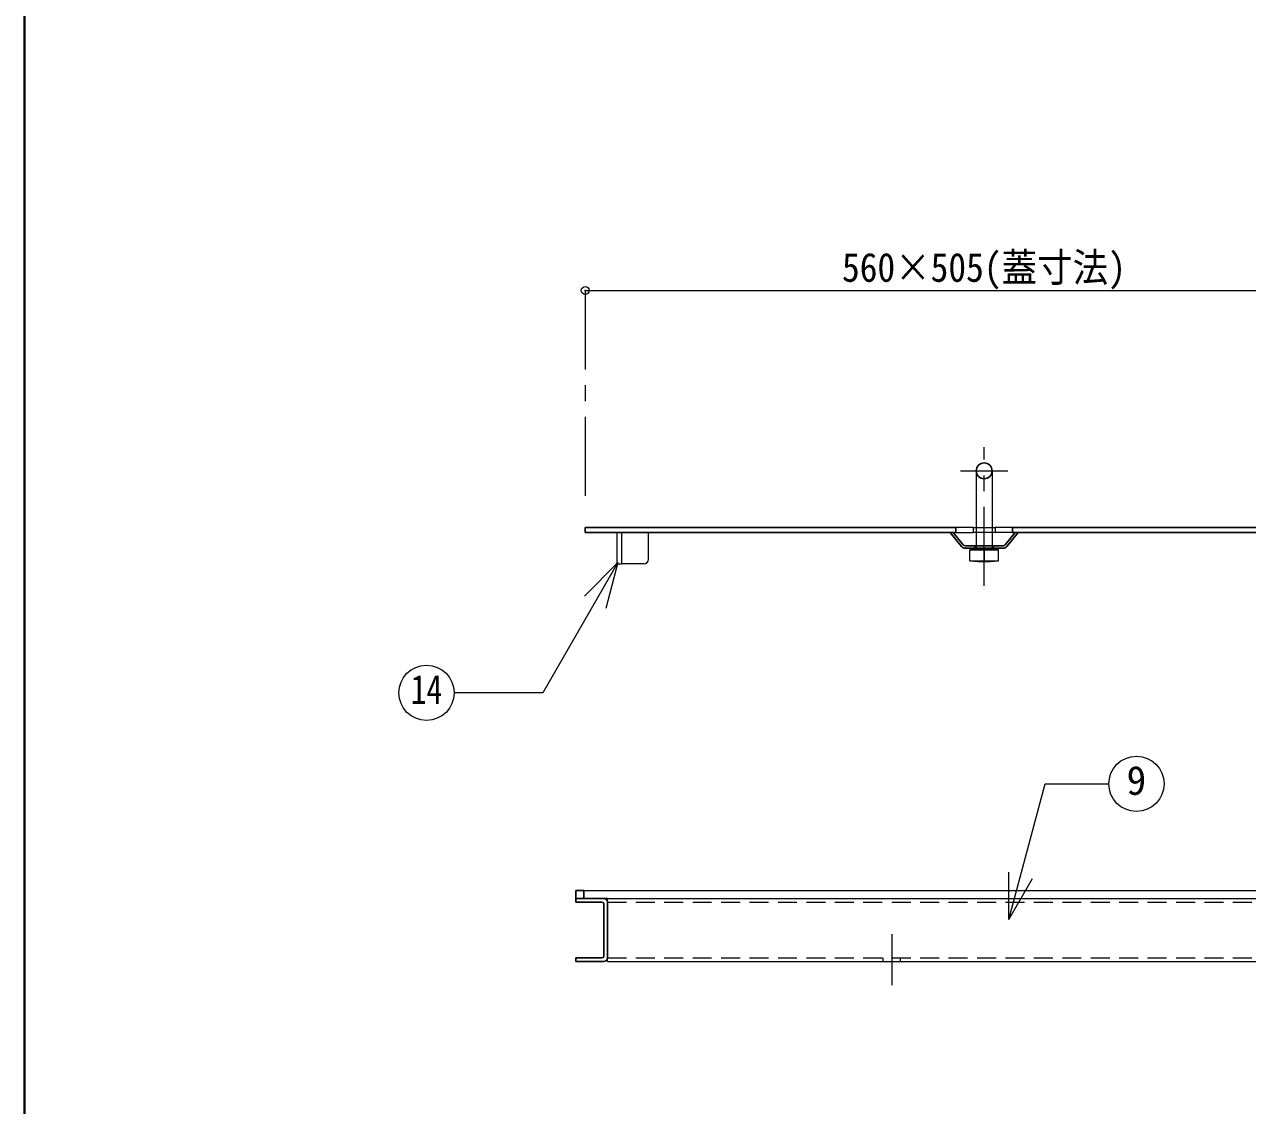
# Model space of a CAD drawing. Units: millimetres at full size, sheet at 1:10; details may follow other scales. Extents: x -2039 to 2011, y -1414 to 1396.
# Drawn here: x -2039 to -1265, y -156 to 529 of the extents above; entities that cross this region are included whole.
import ezdxf
from ezdxf.enums import TextEntityAlignment as Align

# ---------------------------------------------------------------- set-up
doc = ezdxf.new("R2010")
doc.units = ezdxf.units.MM
doc.header["$LTSCALE"] = 10
doc.header["$PDMODE"] = 32
doc.header["$PDSIZE"] = 5
doc.linetypes.add('CHAIN1', pattern=[8, 5, -1, 1, -1])
doc.linetypes.add('DASHED1', pattern=[1.8, 1.2, -0.6])
doc.layers.add('0-0_ﾚｲﾔ1', color=4, linetype='Continuous', lineweight=9)
doc.styles.add('ＭＳ ゴシック', font='')
doc.styles.get('ＭＳ ゴシック').set_extended_font_data('MS Gothic')

msp = doc.modelspace()

# ---------------------------------------------------------------- linework, layer by layer
at = {"layer": '0-0_ﾚｲﾔ1', "color": 1, "lineweight": 40}
msp.add_line((-2038.77, -1414.45), (-2038.77, 1395.55), dxfattribs=at)
at = {"layer": '0-0_ﾚｲﾔ1'}
for p, q in [((-1683.77, 360.55), (-1178.77, 360.55)), ((-1438.27, 210.55), (-1436.27, 210.55)), ((-1426.27, 210.55), (-1424.27, 210.55)), ((-1643.77, 190.35), (-1643.77, 207.35)), ((-1436.27, 207.35), (-1438.27, 207.35)), ((-1424.27, 207.35), (-1426.27, 207.35)), ((-1646.77, 187.35), (-1660.77, 187.35)), ((-1684.77, -19.45), (-672.77, -19.45)), ((-1669.77, -24.45), (-1672.07, -24.45))]:
    msp.add_line(p, q, dxfattribs=at)
at = {"layer": '0-0_ﾚｲﾔ1', "linetype": 'CHAIN1'}
for p, q in [((-1683.77, 360.55), (-1683.77, 221.35)), ((-1431.27, 173.47), (-1431.27, 261.35)), ((-1446.27, 246.35), (-1416.27, 246.35)), ((-1489.77, -47.15), (-1489.77, -79.45))]:
    msp.add_line(p, q, dxfattribs=at)
at = {"layer": '0-0_ﾚｲﾔ1', "color": 7, "lineweight": 18}
for p, q in [((-1436.27, 246.35), (-1436.27, 198.85)), ((-1426.27, 246.35), (-1426.27, 198.85)), ((-1438.27, 210.55), (-1449.27, 210.55)), ((-1438.27, 210.55), (-1438.27, 207.35)), ((-1413.27, 210.55), (-1424.27, 210.55)), ((-1424.27, 210.55), (-1424.27, 207.35)), ((-1663.77, 207.35), (-1663.77, 187.35)), ((-1660.77, 207.35), (-1660.77, 187.35)), ((-1449.27, 207.35), (-1438.27, 207.35)), ((-1413.27, 207.35), (-1424.27, 207.35)), ((-1435.27, 196.85), (-1440.27, 196.35)), ((-1440.27, 196.35), (-1422.27, 196.35)), ((-1440.27, 189.35), (-1440.27, 196.35)), ((-1436.27, 197.35), (-1436.27, 196.75)), ((-1431.27, 196.35), (-1431.27, 189.35)), ((-1422.27, 196.35), (-1427.27, 196.85)), ((-1426.27, 197.35), (-1426.27, 196.75)), ((-1422.27, 189.35), (-1422.27, 196.35)), ((-1663.09, 188.2), (-1710.7, 105.73)), ((-1663.09, 188.2), (-1684.3, 166.99)), ((-1663.09, 188.2), (-1670.85, 159.22)), ((-1663.77, 187.35), (-1660.77, 187.35)), ((-1440.27, 189.35), (-1422.27, 189.35)), ((-1440.27, 189.35), (-1435.27, 188.85)), ((-1435.27, 188.85), (-1431.27, 189.35)), ((-1435.27, 188.85), (-1427.27, 188.85)), ((-1431.27, 189.35), (-1427.27, 188.85)), ((-1427.27, 188.85), (-1422.27, 189.35)), ((-1710.7, 105.73), (-1766.77, 105.73)), ((-1415.65, -37.77), (-1415.65, -7.77)), ((-1415.65, -37.77), (-1400.65, -11.79)), ((-1669.77, -26.75), (-1669.77, -24.45)), ((-1669.77, -24.45), (-687.77, -24.45)), ((-1669.77, -64.45), (-1669.77, -62.15)), ((-1669.77, -64.45), (-687.77, -64.45))]:
    msp.add_line(p, q, dxfattribs=at)
at = {"layer": '0-0_ﾚｲﾔ1', "color": 5, "lineweight": 25}
for p, q in [((-1683.77, 210.55), (-1683.77, 207.35)), ((-1683.77, 210.55), (-1449.27, 210.55)), ((-1449.27, 210.55), (-1449.27, 207.35)), ((-1413.27, 210.55), (-1178.77, 210.55)), ((-1683.77, 207.35), (-1449.27, 207.35)), ((-1445.67, 198.48), (-1452.77, 207.35)), ((-1444.5, 199.41), (-1450.85, 207.35)), ((-1418.04, 199.41), (-1411.69, 207.35)), ((-1416.87, 198.48), (-1409.77, 207.35)), ((-1419.21, 198.85), (-1443.33, 198.85)), ((-1443.33, 197.35), (-1419.21, 197.35)), ((-1689.77, -19.45), (-1684.77, -19.45)), ((-1689.77, -19.45), (-1689.77, -26.75)), ((-1684.77, -19.45), (-1684.77, -24.45)), ((-1672.07, -24.45), (-1689.77, -24.45)), ((-1673.22, -26.75), (-1689.77, -26.75)), ((-1672.07, -61), (-1672.07, -27.9)), ((-1669.77, -62.15), (-1669.77, -26.75)), ((-1689.77, -62.15), (-1689.77, -64.45)), ((-1673.22, -62.15), (-1689.77, -62.15)), ((-1672.07, -64.45), (-1689.77, -64.45))]:
    msp.add_line(p, q, dxfattribs=at)
at = {"layer": '0-0_ﾚｲﾔ1', "linetype": 'DASHED1'}
for p, q in [((-1436.27, 210.55), (-1426.27, 210.55)), ((-1426.27, 207.35), (-1436.27, 207.35)), ((-1437.27, 198.85), (-1437.27, 197.35)), ((-1436.27, 198.85), (-1436.27, 197.35)), ((-1426.27, 198.85), (-1426.27, 197.35)), ((-1425.27, 198.85), (-1425.27, 197.35)), ((-1669.77, -26.75), (-687.77, -26.75)), ((-1669.77, -62.15), (-687.77, -62.15)), ((-1495.27, -64.45), (-1495.27, -62.15)), ((-1484.27, -64.45), (-1484.27, -62.15))]:
    msp.add_line(p, q, dxfattribs=at)
at = {"layer": '0-0_ﾚｲﾔ1', "color": 5, "lineweight": 25}
msp.add_lwpolyline([(-1413.27, 210.55), (-1413.27, 207.35), (-1178.77, 207.35)], dxfattribs=at)
at = {"layer": '0-0_ﾚｲﾔ1', "color": 7, "lineweight": 18}
msp.add_lwpolyline([(-1431.27, 196.35), (-1435.27, 196.85), (-1427.27, 196.85)], close=True, dxfattribs=at)
msp.add_lwpolyline([(-1415.65, -37.77), (-1392.63, 48.13), (-1352.37, 48.13)], dxfattribs=at)
at = {"layer": '0-0_ﾚｲﾔ1', "color": 5, "lineweight": 25}
msp.add_circle((-1431.27, 246.35), 5, dxfattribs=at)
at = {"layer": '0-0_ﾚｲﾔ1', "color": 7, "lineweight": 18}
for centre in [(-1784.27, 105.73), (-1334.87, 48.13)]:
    msp.add_circle(centre, 17.5, dxfattribs=at)
at = {"layer": '0-0_ﾚｲﾔ1', "color": 5, "lineweight": 25}
for centre, radius, start, end in [((-1443.33, 200.35), 3, 218.65981, 270), ((-1443.33, 200.35), 1.5, 218.65981, 270), ((-1419.21, 200.35), 1.5, 270, 321.34019), ((-1419.21, 200.35), 3, 270, 321.34019), ((-1673.22, -27.9), 1.15, 0, 90), ((-1672.07, -26.75), 2.3, 0, 90), ((-1673.22, -61), 1.15, 270, 0), ((-1672.07, -62.15), 2.3, 270, 0)]:
    msp.add_arc(centre, radius, start, end, dxfattribs=at)
at = {"layer": '0-0_ﾚｲﾔ1'}
msp.add_arc((-1646.77, 190.35), 3, 270, 0, dxfattribs=at)
at = {"layer": '0-0_ﾚｲﾔ1', "color": 1}
msp.add_point((-1683.77, 360.55), dxfattribs=at)

# ---------------------------------------------------------------- texts
at = {"layer": '0-0_ﾚｲﾔ1', "color": 7, "style": 'ＭＳ ゴシック'}
for s, width, p in [('560×505(蓋寸法)', 0.9, (-1521.27, 360.55)), ('14', 0.8, (-1794.27, 93.23))]:
    msp.add_text(s, height=18.33, dxfattribs=dict(at, width=width)).set_placement(p, align=Align.BOTTOM_LEFT)
msp.add_text('9', height=18.33, dxfattribs=at).set_placement((-1341.12, 35.63), align=Align.BOTTOM_LEFT)

doc.saveas('drawing.dxf')
